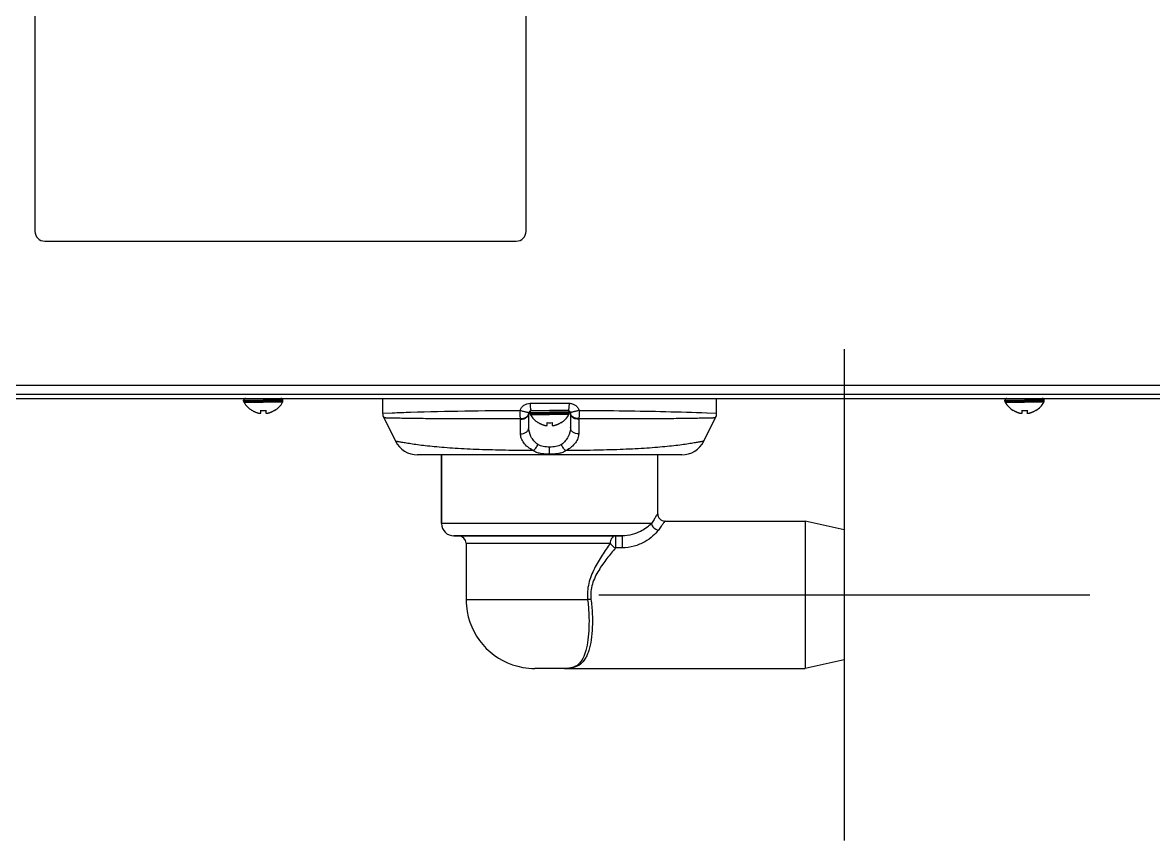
# Model space of a CAD drawing. Header units: millimetres. Extents: x -1584 to 3730, y -1918 to 2655.
# Drawn here: x -1331.3 to -1101.1, y -227.9 to -61.5 of the extents above; entities that cross this region are included whole.
import ezdxf

# ---------------------------------------------------------------- set-up
doc = ezdxf.new("R2010")
doc.units = ezdxf.units.MM
doc.header["$LTSCALE"] = 65.395
doc.layers.get('0').update_dxf_attribs({"linetype": 'CONTINUOUS'})
doc.layers.add('ASSI', color=7, linetype='CONTINUOUS')
doc.layers.add('GEOM', color=7, linetype='CONTINUOUS')

msp = doc.modelspace()

# ---------------------------------------------------------------- linework, layer by layer
at = {"color": 6}
for p, q in [((-1164.03, -127.95), (-1164.03, -227.95)), ((-1214.03, -177.95), (-1114.03, -177.95))]:
    msp.add_line(p, q, dxfattribs=at)
at = {"linetype": 'Continuous'}
for p, q in [((-696.63, -135.35), (-1455.03, -135.35)), ((-823.53, -137.15), (-1381.53, -137.15)), ((-1284.63, -140.43), (-1284.63, -140.39)), ((-1282.83, -140.95), (-1282.83, -140.39)), ((-1281.83, -140.39), (-1281.83, -140.95)), ((-1280.03, -140.39), (-1280.03, -140.43)), ((-1129.63, -140.43), (-1129.63, -140.39)), ((-1127.83, -140.95), (-1127.83, -140.39)), ((-1126.83, -140.39), (-1126.83, -140.95)), ((-1125.03, -140.39), (-1125.03, -140.43)), ((-1226.33, -142.93), (-1226.33, -142.89)), ((-1224.53, -143.45), (-1224.53, -142.89)), ((-1223.53, -142.89), (-1223.53, -143.45)), ((-1221.73, -142.89), (-1221.73, -142.93))]:
    msp.add_line(p, q, dxfattribs=at)
for centre, radius, start, end in [((-1282.15, -136.34), 4.75, 238.4659, 241.0313), ((-1282.33, -136.64), 3.79, 262.4013, 269.9911), ((-1282.33, -136.64), 3.79, 270.0089, 277.5987), ((-1282.52, -136.34), 4.75, 298.9687, 301.5341), ((-1127.15, -136.34), 4.75, 238.4659, 241.0313), ((-1127.33, -136.64), 3.79, 262.4013, 269.9911), ((-1127.33, -136.64), 3.79, 270.0089, 277.5987), ((-1127.52, -136.34), 4.75, 298.9687, 301.5341), ((-1282.15, -136.35), 4.75, 241.0316, 241.9926), ((-1282.15, -136.35), 4.75, 241.9926, 243.3187), ((-1282.15, -136.35), 4.74, 243.3188, 244.4598), ((-1282.15, -136.36), 4.74, 244.4598, 245.4278), ((-1282.15, -136.36), 4.73, 245.4278, 246.6825), ((-1282.16, -136.36), 4.73, 246.6826, 247.4526), ((-1282.16, -136.37), 4.72, 247.4524, 248.9975), ((-1282.16, -136.38), 4.72, 248.9977, 249.4819), ((-1282.17, -136.39), 4.7, 249.4813, 251.5344), ((-1282.17, -136.41), 4.68, 251.535, 252.6227), ((-1282.18, -136.42), 4.67, 252.6228, 253.6051), ((-1282.19, -136.45), 4.64, 253.6036, 255.6824), ((-1283.08, -138.96), 2.01, 262.7256, 264.8598), ((-1283.08, -138.98), 1.98, 264.8627, 265.7144), ((-1283.08, -138.99), 1.97, 265.714, 266.9766), ((-1283.08, -139), 1.96, 266.9771, 268.0037), ((-1283.08, -139.01), 1.95, 268.0037, 269.0738), ((-1283.08, -139.01), 1.95, 269.0741, 270.1995), ((-1283.08, -139.01), 1.95, 270.1995, 271.1541), ((-1283.08, -139.01), 1.95, 271.1545, 272.3767), ((-1283.08, -139), 1.96, 272.3765, 273.2159), ((-1283.08, -138.99), 1.97, 273.2167, 274.6016), ((-1283.08, -138.98), 1.98, 274.6009, 275.2558), ((-1283.09, -138.96), 2.01, 275.2585, 277.2741), ((-1281.58, -138.96), 2.01, 262.7259, 264.7415), ((-1281.58, -138.98), 1.98, 264.7442, 265.3991), ((-1281.58, -138.99), 1.97, 265.3984, 266.7833), ((-1281.58, -139), 1.96, 266.7841, 267.6235), ((-1281.58, -139.01), 1.96, 267.6234, 268.8455), ((-1281.58, -139.01), 1.95, 268.8459, 269.8005), ((-1281.58, -139.01), 1.95, 269.8006, 270.9258), ((-1281.58, -139.01), 1.95, 270.9261, 271.9964), ((-1281.58, -139), 1.96, 271.9964, 273.0228), ((-1281.58, -138.99), 1.97, 273.0233, 274.286), ((-1281.58, -138.98), 1.98, 274.2856, 275.1372), ((-1281.59, -138.96), 2.01, 275.1401, 277.2744), ((-1282.48, -136.45), 4.64, 284.3176, 286.3964), ((-1282.49, -136.42), 4.67, 286.3949, 287.3772), ((-1282.49, -136.41), 4.68, 287.3773, 288.465), ((-1282.5, -136.39), 4.7, 288.4656, 290.5187), ((-1282.5, -136.38), 4.72, 290.5181, 291.0023), ((-1282.51, -136.37), 4.72, 291.0025, 292.5476), ((-1282.51, -136.36), 4.73, 292.5474, 293.3174), ((-1282.51, -136.36), 4.73, 293.3175, 294.5722), ((-1282.51, -136.36), 4.74, 294.5722, 295.5402), ((-1282.51, -136.35), 4.74, 295.5402, 296.6812), ((-1282.52, -136.35), 4.75, 296.6813, 298.0074), ((-1282.52, -136.35), 4.75, 298.0074, 298.9684), ((-1127.15, -136.35), 4.75, 241.0316, 241.9926), ((-1127.15, -136.35), 4.75, 241.9926, 243.3187), ((-1127.15, -136.35), 4.74, 243.3188, 244.4598), ((-1127.15, -136.36), 4.74, 244.4598, 245.4278), ((-1127.15, -136.36), 4.73, 245.4278, 246.6825), ((-1127.16, -136.36), 4.73, 246.6826, 247.4526), ((-1127.16, -136.37), 4.72, 247.4524, 248.9975), ((-1127.16, -136.38), 4.72, 248.9977, 249.4819), ((-1127.17, -136.39), 4.7, 249.4813, 251.5344), ((-1127.17, -136.41), 4.68, 251.535, 252.6227), ((-1127.18, -136.42), 4.67, 252.6228, 253.6051), ((-1127.19, -136.45), 4.64, 253.6036, 255.6824), ((-1128.08, -138.96), 2.01, 262.7256, 264.8598), ((-1128.08, -138.98), 1.98, 264.8627, 265.7144), ((-1128.08, -138.99), 1.97, 265.714, 266.9766), ((-1128.08, -139), 1.96, 266.9771, 268.0037), ((-1128.08, -139.01), 1.95, 268.0037, 269.0738), ((-1128.08, -139.01), 1.95, 269.0741, 270.1995), ((-1128.08, -139.01), 1.95, 270.1995, 271.1541), ((-1128.08, -139.01), 1.95, 271.1545, 272.3767), ((-1128.08, -139), 1.96, 272.3765, 273.2159), ((-1128.08, -138.99), 1.97, 273.2167, 274.6016), ((-1128.08, -138.98), 1.98, 274.6009, 275.2558), ((-1128.09, -138.96), 2.01, 275.2585, 277.2741), ((-1126.58, -138.96), 2.01, 262.7259, 264.7415), ((-1126.58, -138.98), 1.98, 264.7442, 265.3991), ((-1126.58, -138.99), 1.97, 265.3984, 266.7833), ((-1126.58, -139), 1.96, 266.7841, 267.6235), ((-1126.58, -139.01), 1.96, 267.6234, 268.8455), ((-1126.58, -139.01), 1.95, 268.8459, 269.8005), ((-1126.58, -139.01), 1.95, 269.8006, 270.9258), ((-1126.58, -139.01), 1.95, 270.9261, 271.9964), ((-1126.58, -139), 1.96, 271.9964, 273.0228), ((-1126.58, -138.99), 1.97, 273.0233, 274.286), ((-1126.58, -138.98), 1.98, 274.2856, 275.1372), ((-1126.59, -138.96), 2.01, 275.1401, 277.2744), ((-1127.48, -136.45), 4.64, 284.3176, 286.3964), ((-1127.49, -136.42), 4.67, 286.3949, 287.3772), ((-1127.49, -136.41), 4.68, 287.3773, 288.465), ((-1127.5, -136.39), 4.7, 288.4656, 290.5187), ((-1127.5, -136.38), 4.72, 290.5181, 291.0023), ((-1127.51, -136.37), 4.72, 291.0025, 292.5476), ((-1127.51, -136.36), 4.73, 292.5474, 293.3174), ((-1127.51, -136.36), 4.73, 293.3175, 294.5722), ((-1127.51, -136.36), 4.74, 294.5722, 295.5402), ((-1127.51, -136.35), 4.74, 295.5402, 296.6812), ((-1127.52, -136.35), 4.75, 296.6813, 298.0074), ((-1127.52, -136.35), 4.75, 298.0074, 298.9684), ((-1223.85, -138.84), 4.75, 238.4659, 241.0313), ((-1223.85, -138.85), 4.75, 241.0316, 241.9926), ((-1223.85, -138.85), 4.75, 241.9926, 243.3187), ((-1223.85, -138.85), 4.74, 243.3188, 244.4598), ((-1223.85, -138.86), 4.74, 244.4598, 245.4278), ((-1223.85, -138.86), 4.73, 245.4278, 246.6825), ((-1223.86, -138.86), 4.73, 246.6826, 247.4526), ((-1223.86, -138.87), 4.72, 247.4524, 248.9975), ((-1223.86, -138.88), 4.72, 248.9977, 249.4819), ((-1223.87, -138.89), 4.7, 249.4813, 251.5344), ((-1223.87, -138.91), 4.68, 251.535, 252.6227), ((-1223.88, -138.92), 4.67, 252.6228, 253.6051), ((-1223.89, -138.95), 4.64, 253.6036, 255.6824), ((-1224.78, -141.46), 2.01, 262.7256, 264.8598), ((-1224.78, -141.48), 1.98, 264.8627, 265.7144), ((-1224.78, -141.49), 1.97, 265.714, 266.9766), ((-1224.78, -141.5), 1.96, 266.9771, 268.0037), ((-1224.78, -141.51), 1.95, 268.0037, 269.0738), ((-1224.78, -141.51), 1.95, 269.0741, 270.1995), ((-1224.78, -141.51), 1.95, 270.1995, 271.1541), ((-1224.78, -141.51), 1.95, 271.1545, 272.3767), ((-1224.78, -141.5), 1.96, 272.3765, 273.2159), ((-1224.78, -141.49), 1.97, 273.2167, 274.6016), ((-1224.78, -141.48), 1.98, 274.6009, 275.2558), ((-1224.79, -141.46), 2.01, 275.2585, 277.2741), ((-1224.03, -139.14), 3.79, 262.4013, 269.9911), ((-1224.03, -139.14), 3.79, 270.0089, 277.5987), ((-1223.28, -141.46), 2.01, 262.7259, 264.7415), ((-1223.28, -141.48), 1.98, 264.7442, 265.3991), ((-1223.28, -141.49), 1.97, 265.3984, 266.7833), ((-1223.28, -141.5), 1.96, 266.7841, 267.6235), ((-1223.28, -141.51), 1.96, 267.6234, 268.8455), ((-1223.28, -141.51), 1.95, 268.8459, 269.8005), ((-1223.28, -141.51), 1.95, 269.8006, 270.9258), ((-1223.28, -141.51), 1.95, 270.9261, 271.9964), ((-1223.28, -141.5), 1.96, 271.9964, 273.0228), ((-1223.28, -141.49), 1.97, 273.0233, 274.286), ((-1223.28, -141.48), 1.98, 274.2856, 275.1372), ((-1223.29, -141.46), 2.01, 275.1401, 277.2744), ((-1224.18, -138.95), 4.64, 284.3176, 286.3964), ((-1224.19, -138.92), 4.67, 286.3949, 287.3772), ((-1224.19, -138.91), 4.68, 287.3773, 288.465), ((-1224.2, -138.89), 4.7, 288.4656, 290.5187), ((-1224.2, -138.88), 4.72, 290.5181, 291.0023), ((-1224.21, -138.87), 4.72, 291.0025, 292.5476), ((-1224.21, -138.86), 4.73, 292.5474, 293.3174), ((-1224.21, -138.86), 4.73, 293.3175, 294.5722), ((-1224.21, -138.86), 4.74, 294.5722, 295.5402), ((-1224.21, -138.85), 4.74, 295.5402, 296.6812), ((-1224.22, -138.85), 4.75, 296.6813, 298.0074), ((-1224.22, -138.85), 4.75, 298.0074, 298.9684), ((-1224.22, -138.84), 4.75, 298.9687, 301.5341)]:
    msp.add_arc(centre, radius, start, end, dxfattribs=at)
at = {"layer": 'ASSI', "linetype": 'Continuous'}
for p, q in [((-1286.33, -138.55), (-1286.33, -138.35)), ((-1286.33, -138.35), (-1282.33, -138.35)), ((-1286.33, -138.55), (-1282.33, -138.55)), ((-1286.28, -138.75), (-1282.33, -138.75)), ((-1278.33, -138.35), (-1282.33, -138.35)), ((-1278.33, -138.55), (-1282.33, -138.55)), ((-1278.39, -138.75), (-1282.33, -138.75)), ((-1278.33, -138.55), (-1278.33, -138.35)), ((-1131.33, -138.55), (-1131.33, -138.35)), ((-1131.33, -138.35), (-1127.33, -138.35)), ((-1131.33, -138.55), (-1127.33, -138.55)), ((-1131.28, -138.75), (-1127.33, -138.75)), ((-1123.33, -138.35), (-1127.33, -138.35)), ((-1123.33, -138.55), (-1127.33, -138.55)), ((-1123.39, -138.75), (-1127.33, -138.75)), ((-1123.33, -138.55), (-1123.33, -138.35)), ((-1228.03, -141.05), (-1228.03, -140.85)), ((-1228.03, -140.85), (-1224.03, -140.85)), ((-1228.03, -141.05), (-1224.03, -141.05)), ((-1227.98, -141.25), (-1224.03, -141.25)), ((-1227.63, -140.45), (-1226.28, -140.45)), ((-1227.63, -140.45), (-1226.28, -140.45)), ((-1226.28, -140.45), (-1226.23, -140.45)), ((-1226.28, -140.45), (-1226.23, -140.45)), ((-1226.23, -140.45), (-1224.03, -140.45)), ((-1226.23, -140.45), (-1226.15, -140.45)), ((-1226.15, -140.45), (-1224.03, -140.45)), ((-1224.03, -140.45), (-1221.83, -140.45)), ((-1221.92, -140.45), (-1224.03, -140.45)), ((-1220.03, -140.85), (-1224.03, -140.85)), ((-1220.03, -141.05), (-1224.03, -141.05)), ((-1220.09, -141.25), (-1224.03, -141.25)), ((-1221.83, -140.45), (-1221.92, -140.45)), ((-1221.83, -140.45), (-1220.46, -140.45)), ((-1221.78, -140.45), (-1221.83, -140.45)), ((-1220.46, -140.45), (-1221.78, -140.45)), ((-1220.46, -140.45), (-1220.43, -140.45)), ((-1220.43, -140.45), (-1220.46, -140.45)), ((-1220.03, -141.05), (-1220.03, -140.85)), ((-1246.03, -163.45), (-1246.03, -149.45)), ((-1202.03, -161.45), (-1202.03, -149.45)), ((-1241.03, -167.45), (-1241.03, -178.95))]:
    msp.add_line(p, q, dxfattribs=at)
for centre, radius, start, end in [((-1285.93, -138.35), 0.4, 90, 180), ((-1278.73, -138.35), 0.4, 0, 90), ((-1130.93, -138.35), 0.4, 90, 180), ((-1123.73, -138.35), 0.4, 0, 90), ((-1285.93, -138.55), 0.4, 180, 210.3012), ((-1282.13, -136.33), 4.8, 210.3012, 238.4026), ((-1282.13, -136.33), 4.8, 238.4026, 238.5421), ((-1282.53, -136.33), 4.8, 301.4579, 301.5974), ((-1282.53, -136.33), 4.8, 301.5974, 329.6988), ((-1278.73, -138.55), 0.4, 329.6988, 360), ((-1130.93, -138.55), 0.4, 180, 210.3012), ((-1127.13, -136.33), 4.8, 210.3012, 238.4026), ((-1127.13, -136.33), 4.8, 238.4026, 238.5421), ((-1127.53, -136.33), 4.8, 301.4579, 301.5974), ((-1127.53, -136.33), 4.8, 301.5974, 329.6988), ((-1123.73, -138.55), 0.4, 329.6988, 360), ((-1227.63, -140.85), 0.4, 135, 180), ((-1227.63, -141.05), 0.4, 180, 210.3012), ((-1223.83, -138.83), 4.8, 210.3012, 238.4026), ((-1227.63, -140.85), 0.4, 111.2091, 135), ((-1227.63, -140.85), 0.4, 90, 111.2091), ((-1224.23, -138.83), 4.8, 301.5974, 329.6988), ((-1220.43, -140.85), 0.4, 68.7909, 90), ((-1220.43, -140.85), 0.4, 45, 68.7909), ((-1220.43, -140.85), 0.4, 0, 45), ((-1220.43, -141.05), 0.4, 329.6988, 360), ((-1223.83, -138.83), 4.8, 238.4026, 238.5421), ((-1224.23, -138.83), 4.8, 301.4579, 301.5974)]:
    msp.add_arc(centre, radius, start, end, dxfattribs=at)
at = {"layer": 'GEOM', "linetype": 'Continuous'}
for p, q in [((-1328.83, -47.95), (-1328.83, -103.95)), ((-1228.83, -103.95), (-1228.83, -47.95)), ((-1326.83, -105.95), (-1230.83, -105.95)), ((-1455.56, -137.95), (-696.63, -137.95)), ((-1258.03, -137.95), (-1258.03, -140.98)), ((-1190.03, -140.98), (-1190.03, -137.95)), ((-1230.29, -140.4), (-1230.03, -140.39)), ((-1228, -138.95), (-1224.03, -138.95)), ((-1224.03, -138.95), (-1220.07, -138.95)), ((-1218.04, -140.39), (-1217.78, -140.4)), ((-1258.03, -140.98), (-1256.08, -140.9)), ((-1258.03, -140.98), (-1258.03, -140.98)), ((-1257.82, -141.87), (-1257.82, -141.87)), ((-1257.82, -141.87), (-1255.41, -146.69)), ((-1256.08, -140.9), (-1256.03, -140.9)), ((-1228.28, -143.91), (-1228.28, -140.95)), ((-1228.18, -140.95), (-1228.28, -140.95)), ((-1228.03, -140.95), (-1228.18, -140.95)), ((-1227.78, -140.45), (-1224.03, -140.45)), ((-1224.03, -140.45), (-1220.28, -140.45)), ((-1219.89, -140.95), (-1220.03, -140.95)), ((-1219.78, -140.95), (-1219.89, -140.95)), ((-1219.78, -140.95), (-1219.78, -143.91)), ((-1192.65, -146.69), (-1190.24, -141.87)), ((-1192.01, -140.9), (-1191.96, -140.9)), ((-1191.96, -140.9), (-1190.03, -140.98)), ((-1190.24, -141.87), (-1190.24, -141.87)), ((-1190.03, -140.98), (-1190.03, -140.98)), ((-1247.28, -149.45), (-1250.94, -149.45)), ((-1247.07, -149.45), (-1247.28, -149.45)), ((-1224.04, -149.45), (-1247.07, -149.45)), ((-1246.03, -149.45), (-1246.03, -163.45)), ((-1200.78, -149.45), (-1224.04, -149.45)), ((-1224.03, -149.33), (-1224.03, -147.87)), ((-1224.03, -149.45), (-1224.03, -149.33)), ((-1202.03, -161.45), (-1202.03, -149.45)), ((-1197.12, -149.45), (-1200.78, -149.45)), ((-1241.34, -163.45), (-1246.03, -163.45)), ((-1241.28, -163.45), (-1241.34, -163.45)), ((-1240.19, -163.45), (-1241.28, -163.45)), ((-1240.16, -163.45), (-1240.19, -163.45)), ((-1240.1, -163.45), (-1240.16, -163.45)), ((-1224.03, -163.45), (-1240.1, -163.45)), ((-1224.01, -163.45), (-1224.03, -163.45)), ((-1207.96, -163.45), (-1224.01, -163.45)), ((-1207.91, -163.45), (-1207.96, -163.45)), ((-1207.84, -163.45), (-1207.91, -163.45)), ((-1206.78, -163.45), (-1207.84, -163.45)), ((-1206.69, -163.45), (-1206.78, -163.45)), ((-1203.3, -163.45), (-1206.69, -163.45)), ((-1200.53, -162.95), (-1172.03, -162.95)), ((-1200.53, -162.95), (-1172.03, -162.95)), ((-1164.03, -164.7), (-1172.03, -162.95)), ((-1164.03, -164.7), (-1172.03, -162.95)), ((-1172.03, -162.95), (-1172.03, -192.95)), ((-1164.03, -164.7), (-1164.03, -165.4)), ((-1164.03, -165.4), (-1164.03, -165.45)), ((-1164.03, -165.45), (-1164.03, -190.45)), ((-1242.53, -165.95), (-1243.53, -165.95)), ((-1243.46, -165.95), (-1242.53, -165.95)), ((-1238.93, -165.95), (-1242.53, -165.95)), ((-1242.53, -165.95), (-1238.93, -165.95)), ((-1241.03, -167.45), (-1211.7, -167.45)), ((-1238.88, -165.95), (-1238.93, -165.95)), ((-1238.93, -165.95), (-1238.9, -165.95)), ((-1238.9, -165.95), (-1237.66, -165.95)), ((-1237.66, -165.95), (-1238.88, -165.95)), ((-1237.02, -165.95), (-1237.66, -165.95)), ((-1237.66, -165.95), (-1237.02, -165.95)), ((-1236.72, -165.95), (-1237.02, -165.95)), ((-1237.02, -165.95), (-1210.61, -165.95)), ((-1210.61, -165.95), (-1236.72, -165.95)), ((-1209.26, -165.95), (-1210.61, -165.95)), ((-1210.61, -165.95), (-1209.26, -165.95)), ((-1210.61, -165.95), (-1210.61, -168.4)), ((-1209.26, -165.95), (-1209.26, -168.4)), ((-1209.26, -168.4), (-1210.61, -168.4)), ((-1216.29, -178.95), (-1241.03, -178.95)), ((-1164.03, -190.45), (-1164.03, -190.5)), ((-1164.03, -190.5), (-1164.03, -191.2)), ((-1221.03, -192.95), (-1227.03, -192.95)), ((-1221.03, -192.95), (-1221.03, -192.95)), ((-1221.03, -192.95), (-1172.03, -192.95)), ((-1221.03, -192.95), (-1221.03, -192.95)), ((-1221.03, -192.95), (-1221.03, -192.95)), ((-1221.03, -192.95), (-1221.03, -192.95)), ((-1221.03, -192.95), (-1221.03, -192.95)), ((-1221.03, -192.95), (-1221.03, -192.95)), ((-1221.03, -192.95), (-1221.03, -192.95)), ((-1221.03, -192.95), (-1172.03, -192.95)), ((-1164.03, -191.2), (-1172.03, -192.95)), ((-1164.03, -191.2), (-1172.03, -192.95))]:
    msp.add_line(p, q, dxfattribs=at)
for centre, radius, start, end in [((-1326.83, -103.95), 2, 180, 270), ((-1230.83, -103.95), 2, 270, 360), ((-1256.03, -140.98), 2, 180, 206.5651), ((-1228.02, -142.19), 1.94, 175.8774, 180.0644), ((-1227.78, -140.95), 0.5, 168.9398, 175.936), ((-1227.78, -140.95), 0.5, 175.936, 180), ((-1229.31, -140.84), 1.03, 354.0374, 355.9341), ((-1227.78, -140.95), 0.5, 163.8868, 168.9398), ((-1227.78, -140.95), 0.5, 90, 163.8868), ((-1220.28, -140.95), 0.5, 16.1131, 90), ((-1220.28, -140.95), 0.5, 4.064, 16.1131), ((-1220.28, -140.95), 0.5, 0, 4.064), ((-1218.76, -140.84), 1.03, 184.0652, 185.9617), ((-1220.04, -142.19), 1.94, 359.9431, 4.1302), ((-1192.03, -140.98), 2, 333.4349, 0), ((-1250.94, -144.45), 5, 206.565, 270), ((-1197.12, -144.45), 5, 270, 333.435), ((-1243.53, -163.45), 2.5, 180, 270), ((-1200.53, -161.45), 1.5, 179.9997, 270.0002), ((-1242.53, -167.45), 1.5, 0, 90), ((-1209.68, -167.45), 2.02, 174.2501, 179.9812), ((-1227.03, -178.95), 14, 180, 189.9991), ((-1227.03, -178.95), 14, 180, 189.9991), ((-1213.05, -200.65), 21.94, 96.6794, 98.4795), ((-1227.03, -178.95), 14, 189.9991, 259.9999), ((-1227.03, -178.95), 14, 189.9991, 259.9999), ((-1227.03, -178.95), 14, 259.9999, 270), ((-1227.03, -178.95), 14, 259.9999, 270), ((-1221.03, -179.29), 13.66, 270.0014, 270.1743), ((-1221.03, -176.56), 16.39, 270.0003, 270.1257)]:
    msp.add_arc(centre, radius, start, end, dxfattribs=at)
for points, knots in [([(-1256.03, -140.9), (-1254.8, -140.85), (-1246.22, -140.56), (-1237.64, -140.44), (-1230.29, -140.4)], [0, 0, 0, 0, 0.143107, 1, 1, 1, 1]), ([(-1229.96, -142.05), (-1230.01, -141.81), (-1230.06, -141.26), (-1230.05, -140.71), (-1230.03, -140.39)], [0, 0, 0, 0, 0.436731, 1, 1, 1, 1]), ([(-1230.03, -140.39), (-1229.96, -140.18), (-1229.76, -139.78), (-1229.27, -139.31), (-1228.66, -139.02), (-1228.22, -138.95), (-1228, -138.95)], [0, 0, 0, 0, 0.251155, 0.501038, 0.750347, 1, 1, 1, 1]), ([(-1230.03, -140.39), (-1229.82, -140.46), (-1229.5, -140.55), (-1229.1, -140.66), (-1228.83, -140.72), (-1228.61, -140.77), (-1228.45, -140.8), (-1228.36, -140.82), (-1228.31, -140.82), (-1228.28, -140.82), (-1228.26, -140.82), (-1228.26, -140.81)], [0, 0, 0, 0, 0.363518, 0.535495, 0.689644, 0.818343, 0.915363, 0.950528, 0.97624, 0.992425, 1, 1, 1, 1]), ([(-1228, -138.95), (-1228, -139.14), (-1227.99, -139.5), (-1227.95, -139.96), (-1227.89, -140.26), (-1227.84, -140.41), (-1227.8, -140.45), (-1227.78, -140.45)], [0, 0, 0, 0, 0.372682, 0.689836, 0.905667, 0.966947, 1, 1, 1, 1]), ([(-1220.07, -138.95), (-1220.07, -139.14), (-1220.08, -139.5), (-1220.12, -139.96), (-1220.17, -140.26), (-1220.23, -140.41), (-1220.27, -140.45), (-1220.28, -140.45)], [0, 0, 0, 0, 0.372682, 0.689836, 0.905667, 0.966947, 1, 1, 1, 1]), ([(-1220.07, -138.95), (-1219.85, -138.95), (-1219.4, -139.02), (-1218.8, -139.31), (-1218.31, -139.78), (-1218.1, -140.18), (-1218.04, -140.39)], [0, 0, 0, 0, 0.249653, 0.498962, 0.748845, 1, 1, 1, 1]), ([(-1218.04, -140.39), (-1218.25, -140.46), (-1218.56, -140.55), (-1218.97, -140.66), (-1219.23, -140.72), (-1219.46, -140.77), (-1219.61, -140.8), (-1219.71, -140.82), (-1219.76, -140.82), (-1219.78, -140.82), (-1219.8, -140.82), (-1219.8, -140.81)], [0, 0, 0, 0, 0.363522, 0.535498, 0.689646, 0.818343, 0.915363, 0.950528, 0.97624, 0.992425, 1, 1, 1, 1]), ([(-1218.04, -140.39), (-1218.01, -140.71), (-1218, -141.26), (-1218.05, -141.81), (-1218.11, -142.05)], [0, 0, 0, 0, 0.563272, 1, 1, 1, 1]), ([(-1217.78, -140.4), (-1214.77, -140.41), (-1206.18, -140.49), (-1197.59, -140.69), (-1192.01, -140.9)], [0, 0, 0, 0, 0.34994, 1, 1, 1, 1]), ([(-1257.82, -141.87), (-1257.82, -141.87), (-1257.81, -141.87), (-1257.81, -141.87), (-1257.79, -141.87), (-1257.76, -141.87), (-1257.71, -141.88), (-1257.65, -141.88), (-1257.54, -141.88), (-1257.36, -141.89), (-1257.12, -141.89), (-1256.81, -141.9), (-1256.46, -141.91), (-1256.04, -141.92), (-1255.57, -141.93), (-1254.83, -141.94), (-1253.77, -141.97), (-1252.32, -141.99), (-1250.65, -142.01), (-1248.76, -142.03), (-1246.65, -142.04), (-1244.32, -142.05), (-1240.82, -142.05), (-1236.01, -142.05), (-1232.04, -142.05), (-1229.96, -142.05)], [0, 0, 0, 0, 0.000246, 0.000554, 0.000985, 0.002217, 0.003941, 0.006159, 0.00887, 0.015775, 0.02466, 0.03553, 0.048392, 0.063251, 0.080114, 0.098987, 0.142781, 0.194656, 0.254608, 0.322585, 0.398483, 0.482115, 0.573189, 0.775718, 1, 1, 1, 1]), ([(-1229.96, -142.19), (-1229.75, -142.21), (-1229.33, -142.18), (-1228.78, -141.92), (-1228.38, -141.5), (-1228.28, -141.13), (-1228.28, -140.95)], [0, 0, 0, 0, 0.270379, 0.530725, 0.772739, 1, 1, 1, 1]), ([(-1229.96, -142.05), (-1229.76, -142.07), (-1229.36, -142.05), (-1228.83, -141.84), (-1228.43, -141.46), (-1228.3, -141.12), (-1228.28, -140.95)], [0, 0, 0, 0, 0.270009, 0.529557, 0.771752, 1, 1, 1, 1]), ([(-1218.11, -142.05), (-1218.3, -142.07), (-1218.7, -142.05), (-1219.24, -141.84), (-1219.64, -141.46), (-1219.76, -141.12), (-1219.78, -140.95)], [0, 0, 0, 0, 0.27001, 0.529557, 0.771751, 1, 1, 1, 1]), ([(-1218.1, -142.19), (-1218.31, -142.21), (-1218.73, -142.18), (-1219.29, -141.92), (-1219.68, -141.5), (-1219.78, -141.13), (-1219.78, -140.95)], [0, 0, 0, 0, 0.270379, 0.530725, 0.772739, 1, 1, 1, 1]), ([(-1218.11, -142.05), (-1216.02, -142.05), (-1212.06, -142.05), (-1207.25, -142.05), (-1203.75, -142.05), (-1201.42, -142.04), (-1199.3, -142.03), (-1197.41, -142.01), (-1195.74, -141.99), (-1194.3, -141.97), (-1193.08, -141.94), (-1192.2, -141.92), (-1191.61, -141.91), (-1191.25, -141.9), (-1190.95, -141.89), (-1190.7, -141.89), (-1190.53, -141.88), (-1190.42, -141.88), (-1190.36, -141.88), (-1190.31, -141.87), (-1190.28, -141.87), (-1190.26, -141.87), (-1190.25, -141.87), (-1190.24, -141.87)], [0, 0, 0, 0, 0.22428, 0.426813, 0.517891, 0.601525, 0.677423, 0.745403, 0.805354, 0.857228, 0.901021, 0.936755, 0.951614, 0.964475, 0.975344, 0.984228, 0.991132, 0.993843, 0.99606, 0.997784, 0.999015, 0.999754, 1, 1, 1, 1]), ([(-1229.96, -145.15), (-1229.75, -145.17), (-1229.33, -145.14), (-1228.78, -144.88), (-1228.38, -144.45), (-1228.28, -144.09), (-1228.28, -143.91)], [0, 0, 0, 0, 0.270436, 0.530776, 0.772762, 1, 1, 1, 1]), ([(-1226.43, -147.35), (-1227.01, -146.94), (-1227.92, -145.88), (-1228.28, -144.53), (-1228.28, -143.91)], [0, 0, 0, 0, 0.533739, 1, 1, 1, 1]), ([(-1219.78, -143.91), (-1219.78, -144.53), (-1220.14, -145.88), (-1221.05, -146.94), (-1221.63, -147.35)], [0, 0, 0, 0, 0.466261, 1, 1, 1, 1]), ([(-1218.11, -145.15), (-1218.31, -145.17), (-1218.73, -145.14), (-1219.29, -144.88), (-1219.68, -144.45), (-1219.78, -144.09), (-1219.78, -143.91)], [0, 0, 0, 0, 0.270436, 0.530776, 0.772761, 1, 1, 1, 1]), ([(-1227.37, -148.6), (-1229.26, -148.59), (-1232.92, -148.54), (-1238.22, -148.41), (-1242.37, -148.21), (-1245.42, -148), (-1247.44, -147.82), (-1249.27, -147.63), (-1250.87, -147.43), (-1252.23, -147.23), (-1253.21, -147.08), (-1253.88, -146.96), (-1254.28, -146.89), (-1254.62, -146.83), (-1254.9, -146.78), (-1255.12, -146.74), (-1255.26, -146.72), (-1255.34, -146.7), (-1255.38, -146.69), (-1255.4, -146.69), (-1255.41, -146.69), (-1255.41, -146.69)], [0, 0, 0, 0, 0.200474, 0.390811, 0.564779, 0.643695, 0.716198, 0.781535, 0.839025, 0.888116, 0.928437, 0.945244, 0.959801, 0.972105, 0.98216, 0.989971, 0.995545, 0.997494, 0.998886, 0.999722, 1, 1, 1, 1]), ([(-1227.37, -148.6), (-1227.77, -148.39), (-1228.48, -147.93), (-1229.31, -147.06), (-1229.83, -146.13), (-1229.96, -145.46), (-1229.96, -145.15)], [0, 0, 0, 0, 0.297149, 0.559141, 0.790551, 1, 1, 1, 1]), ([(-1218.11, -145.15), (-1218.11, -145.46), (-1218.24, -146.13), (-1218.76, -147.06), (-1219.58, -147.93), (-1220.29, -148.39), (-1220.69, -148.6)], [0, 0, 0, 0, 0.209447, 0.44086, 0.702851, 1, 1, 1, 1]), ([(-1192.65, -146.69), (-1192.65, -146.68), (-1192.66, -146.69), (-1192.67, -146.69), (-1192.69, -146.69), (-1192.73, -146.7), (-1192.78, -146.71), (-1192.85, -146.72), (-1192.97, -146.75), (-1193.17, -146.78), (-1193.44, -146.83), (-1193.78, -146.89), (-1194.19, -146.96), (-1194.65, -147.04), (-1195.18, -147.13), (-1196.01, -147.26), (-1197.2, -147.43), (-1198.8, -147.63), (-1200.62, -147.82), (-1202.65, -148), (-1204.86, -148.15), (-1207.23, -148.28), (-1210.64, -148.43), (-1215.14, -148.54), (-1218.81, -148.59), (-1220.69, -148.6)], [0, 0, 0, 0, 0.000278, 0.000626, 0.001113, 0.002505, 0.004455, 0.006962, 0.010028, 0.017839, 0.027894, 0.040198, 0.054754, 0.071561, 0.09061, 0.111882, 0.160973, 0.218462, 0.283799, 0.356301, 0.435216, 0.519769, 0.609186, 0.799522, 1, 1, 1, 1]), ([(-1227.37, -148.6), (-1227.16, -148.47), (-1226.78, -148.09), (-1226.53, -147.62), (-1226.43, -147.35)], [0, 0, 0, 0, 0.468716, 1, 1, 1, 1]), ([(-1224.03, -149.33), (-1224.35, -149.33), (-1224.97, -149.31), (-1225.87, -149.21), (-1226.68, -149), (-1227.16, -148.75), (-1227.37, -148.6)], [0, 0, 0, 0, 0.275621, 0.536586, 0.776528, 1, 1, 1, 1]), ([(-1224.03, -147.87), (-1224.25, -147.87), (-1224.68, -147.85), (-1225.32, -147.79), (-1225.91, -147.65), (-1226.28, -147.47), (-1226.43, -147.35)], [0, 0, 0, 0, 0.263146, 0.520098, 0.765825, 1, 1, 1, 1]), ([(-1221.63, -147.35), (-1221.79, -147.47), (-1222.15, -147.65), (-1222.75, -147.79), (-1223.38, -147.85), (-1223.81, -147.87), (-1224.03, -147.87)], [0, 0, 0, 0, 0.234173, 0.479901, 0.736854, 1, 1, 1, 1]), ([(-1220.69, -148.6), (-1220.9, -148.75), (-1221.38, -149), (-1222.2, -149.21), (-1223.09, -149.31), (-1223.71, -149.33), (-1224.03, -149.33)], [0, 0, 0, 0, 0.22347, 0.463413, 0.724378, 1, 1, 1, 1]), ([(-1220.69, -148.6), (-1220.9, -148.47), (-1221.28, -148.09), (-1221.54, -147.62), (-1221.63, -147.35)], [0, 0, 0, 0, 0.468708, 1, 1, 1, 1]), ([(-1203.3, -163.45), (-1203.94, -164.09), (-1205.21, -164.99), (-1207.27, -165.77), (-1208.58, -165.95), (-1209.26, -165.95)], [0, 0, 0, 0, 0.410602, 0.689298, 1, 1, 1, 1]), ([(-1202.03, -161.45), (-1202.03, -161.45), (-1202.04, -161.46), (-1202.06, -161.49), (-1202.09, -161.53), (-1202.14, -161.62), (-1202.24, -161.77), (-1202.39, -161.99), (-1202.57, -162.28), (-1202.88, -162.77), (-1203.13, -163.17), (-1203.3, -163.45)], [0, 0, 0, 0, 0.004232, 0.016859, 0.037823, 0.067067, 0.149934, 0.264147, 0.408164, 0.580162, 1, 1, 1, 1]), ([(-1203.3, -163.45), (-1203.25, -163.78), (-1202.88, -164.4), (-1202.23, -164.72), (-1201.89, -164.77)], [0, 0, 0, 0, 0.49008, 1, 1, 1, 1]), ([(-1200.53, -162.95), (-1200.54, -162.95), (-1200.54, -162.96), (-1200.56, -162.98), (-1200.59, -163.02), (-1200.63, -163.08), (-1200.68, -163.14), (-1200.77, -163.26), (-1200.91, -163.44), (-1201.11, -163.7), (-1201.34, -164.01), (-1201.61, -164.37), (-1201.79, -164.63), (-1201.89, -164.77)], [0, 0, 0, 0, 0.004227, 0.016842, 0.037787, 0.067005, 0.1044, 0.149808, 0.263956, 0.407929, 0.579926, 0.778009, 1, 1, 1, 1]), ([(-1201.89, -164.77), (-1202.21, -165.21), (-1203.05, -166.12), (-1204.71, -167.28), (-1206.83, -168.16), (-1208.44, -168.4), (-1209.26, -168.4)], [0, 0, 0, 0, 0.192049, 0.43439, 0.709531, 1, 1, 1, 1]), ([(-1211.7, -167.45), (-1212.27, -168.25), (-1213.42, -169.92), (-1214.72, -172.14), (-1215.59, -174.08), (-1216.1, -175.64), (-1216.37, -177.28), (-1216.35, -178.4), (-1216.29, -178.95)], [0, 0, 0, 0, 0.233064, 0.480434, 0.608077, 0.737677, 0.868626, 1, 1, 1, 1]), ([(-1211.7, -167.45), (-1211.64, -167.55), (-1211.49, -167.74), (-1211.23, -168), (-1210.94, -168.23), (-1210.72, -168.35), (-1210.61, -168.4)], [0, 0, 0, 0, 0.23802, 0.491156, 0.749157, 1, 1, 1, 1]), ([(-1210.61, -165.95), (-1210.74, -165.95), (-1211.02, -166.02), (-1211.36, -166.32), (-1211.59, -166.74), (-1211.67, -167.07), (-1211.69, -167.25)], [0, 0, 0, 0, 0.215404, 0.450766, 0.714494, 1, 1, 1, 1]), ([(-1210.61, -168.4), (-1211.21, -169.11), (-1212.42, -170.58), (-1213.82, -172.55), (-1214.79, -174.31), (-1215.37, -175.75), (-1215.69, -177.28), (-1215.67, -178.34), (-1215.61, -178.86)], [0, 0, 0, 0, 0.232719, 0.479637, 0.607182, 0.736875, 0.868163, 1, 1, 1, 1]), ([(-1215.61, -178.86), (-1215.48, -179.83), (-1215.31, -181.74), (-1215.3, -184.51), (-1215.51, -187.01), (-1215.9, -188.88), (-1216.36, -190.14), (-1216.87, -191.15), (-1217.56, -191.99), (-1218.43, -192.53), (-1219.18, -192.79), (-1220.05, -192.93), (-1220.66, -192.95), (-1221, -192.95)], [0, 0, 0, 0, 0.17122, 0.333526, 0.480726, 0.608276, 0.664143, 0.714978, 0.804868, 0.847773, 0.892561, 0.942242, 1, 1, 1, 1]), ([(-1216.29, -178.95), (-1216.17, -179.92), (-1216.02, -181.81), (-1215.99, -184.54), (-1216.18, -187.02), (-1216.57, -189.15), (-1217.17, -190.87), (-1217.95, -191.97), (-1218.72, -192.52), (-1219.38, -192.79), (-1220.15, -192.93), (-1220.7, -192.95), (-1220.99, -192.95)], [0, 0, 0, 0, 0.175592, 0.342031, 0.492928, 0.62336, 0.731179, 0.819479, 0.860065, 0.901499, 0.946971, 1, 1, 1, 1])]:
    msp.add_open_spline(points, degree=3, knots=knots, dxfattribs=at)
for points in [[(-1229.96, -145.15), (-1229.96, -144.16), (-1229.96, -143.17), (-1229.96, -142.19)], [(-1218.1, -142.19), (-1218.1, -143.17), (-1218.1, -144.16), (-1218.11, -145.15)]]:
    msp.add_open_spline(points, degree=3, dxfattribs=at)

doc.saveas('drawing.dxf')
